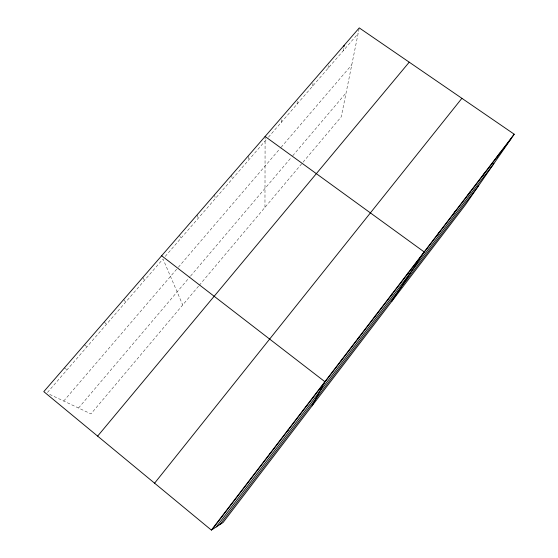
<?xml version="1.0" encoding="UTF-8"?>
<svg xmlns="http://www.w3.org/2000/svg" width="558" height="558" viewBox="0 0 558 558"><rect width="100%" height="100%" fill="white"/><g stroke="black" fill="none" stroke-linecap="round" stroke-linejoin="round"><path stroke-width="0.42" stroke-dasharray="2.79 2.09" d="M264.959 207.367L265.099 136.466M281.19 122.453L281.365 118.47M297.037 104.144L297.456 99.164M312.654 86.106L313.157 81.796M328.027 68.341L328.829 62.991M343.177 50.841L343.602 48.469M359.094 28.716L341.224 116.866L199.101 285.522M198.543 286.184L90.94 413.883L48.427 393.815M78.525 408.024L190.027 276.698M190.592 276.036L291.639 157.028M292.741 155.731L346.079 92.914M63.717 401.035L177.814 267.868M178.379 267.212L280.011 148.595M281.106 147.319L351.77 64.847M47.465 392.448L163.013 258.968L182.717 304.975M165.231 256.408L266.201 139.765M268.419 137.205L358.103 33.599M64.309 367.98L67.1 369.766M84.453 344.753L86.943 346.839M104.255 321.924L106.452 324.303M123.716 299.486L125.627 302.157M142.841 277.431L144.48 280.374M179.585 235.064L180.715 238.524M197.246 214.704L198.125 218.401M214.614 194.679L215.262 198.606M231.709 174.968L232.135 179.118M248.568 156.296L248.742 159.937"/><path stroke-width="0.84" d="M269.591 454.484L269.667 453.891M343.881 46.893L344.16 45.31M288.061 430.33L288.402 429.395M306.209 406.601L306.802 405.338M312.103 405.799L324.882 381.7L161.639 255.752M341.064 361.033L342.131 359.157M357.797 339.152L359.087 336.99M374.258 317.635L375.764 315.186M390.447 296.465L392.162 293.752M406.377 275.638L408.289 272.667M391.716 301.439L424.157 251.923L265.099 136.466M437.472 234.974L439.774 231.514M452.657 215.123L455.133 211.426M467.597 195.586L470.255 191.666M482.307 176.349L485.132 172.213M496.794 157.412L499.78 153.059M514.204 134.206L465.372 204.884L223.061 522.525L211.37 530.1L43.796 391.632L359.261 27.9L514.204 134.206L211.37 530.1M212.145 529.598L511.058 138.768M216.33 526.885L493.844 163.675M219.998 524.506L478.457 185.947M154.587 483.179L461.891 98.32M97.636 436.119L409.23 62.182M231.158 504.23L231.64 504.104"/></g></svg>
